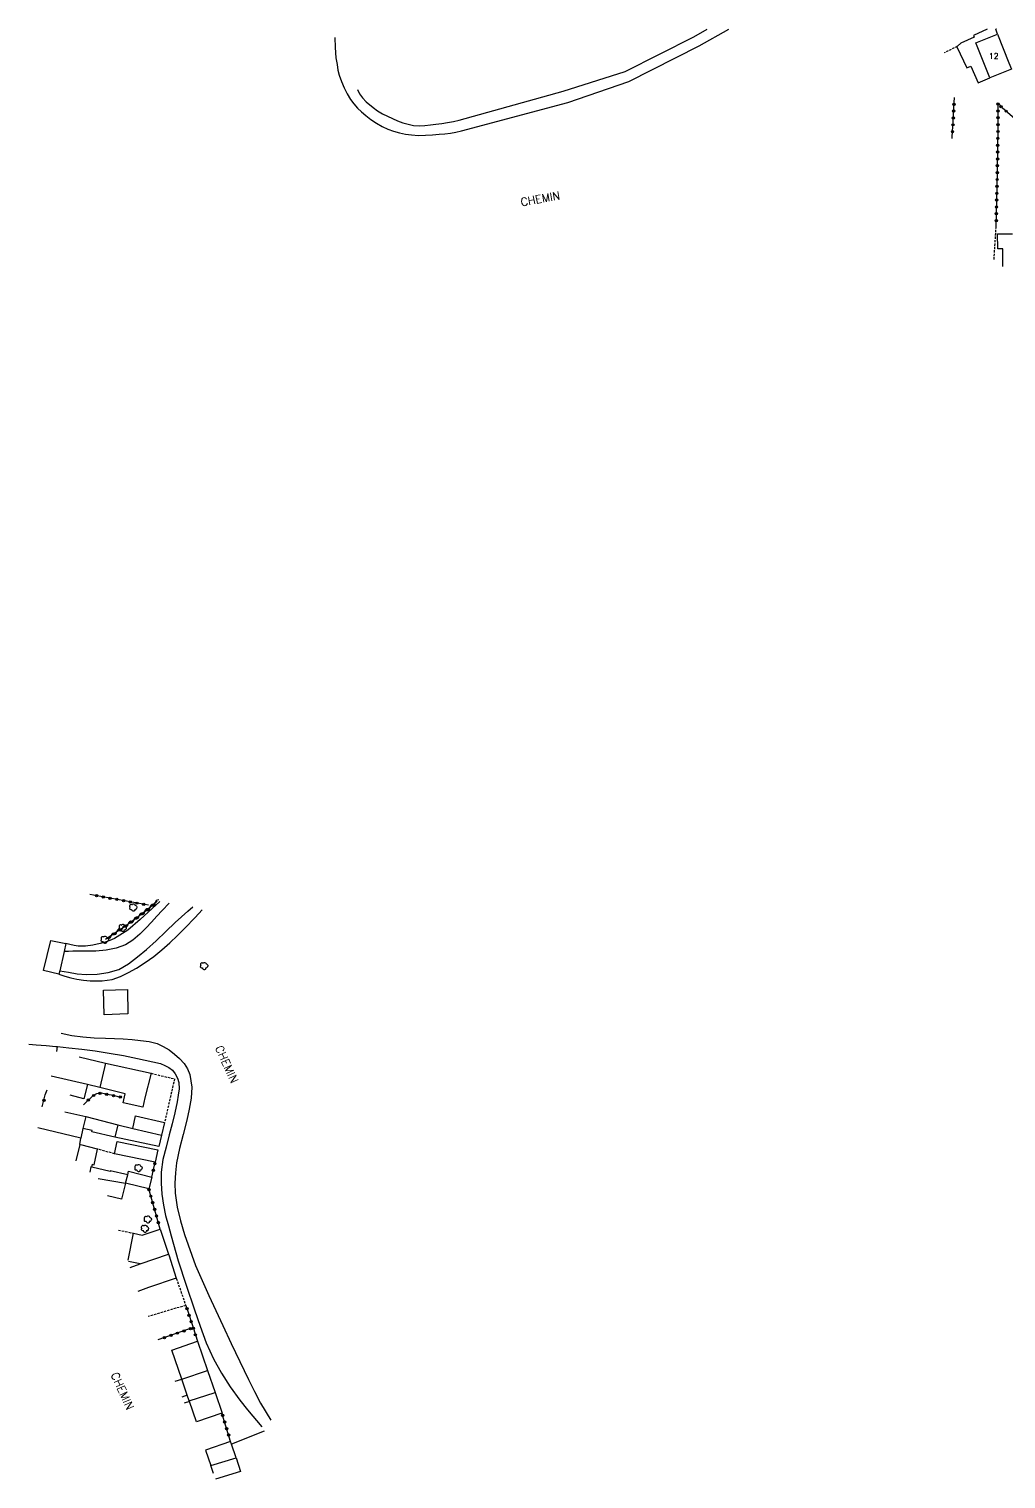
# Model space of a CAD drawing. Header units: millimetres. Extents: x 132999 to 134001, y 129000 to 130000.
# Drawn here: x 133445.5 to 133659.1, y 129682.9 to 130000 of the extents above; entities that cross this region are included whole.
import ezdxf
from ezdxf.enums import TextEntityAlignment as Align

# ---------------------------------------------------------------- set-up
doc = ezdxf.new("R2010")
doc.units = ezdxf.units.MM
doc.linetypes.add('DASHED', pattern=[0.75, 0.5, -0.25])
doc.layers.get('0').update_dxf_attribs({"linetype": 'CONTINUOUS'})
for name, color, linetype in [('W0008', 7, 'CONTINUOUS'), ('W0014', 7, 'CONTINUOUS'), ('W0017', 7, 'CONTINUOUS'), ('W0071', 7, 'CONTINUOUS'), ('W0101', 7, 'CONTINUOUS'), ('W0104', 1, 'CONTINUOUS'), ('W0112', 1, 'DASHED'), ('W0120', 7, 'CONTINUOUS'), ('W0211', 2, 'CONTINUOUS'), ('W0214', 2, 'CONTINUOUS'), ('W0300', 7, 'CONTINUOUS'), ('W0310', 3, 'CONTINUOUS'), ('W0323', 7, 'CONTINUOUS'), ('W0333', 7, 'CONTINUOUS'), ('W0989', 7, 'CONTINUOUS'), ('W0991', 7, 'CONTINUOUS')]:
    doc.layers.add(name, color=color, linetype=linetype)
doc.styles.get("Standard").update_dxf_attribs({"font": 'romans.shx', "width": 0.85})

# ---------------------------------------------------------------- blocks, each defined once
blk = doc.blocks.new('T300')
for p, q in [((-0.8, 0.51), (-0.86, 0.34)), ((-0.86, 0.34), (-0.86, 0.17)), ((-0.86, 0.17), (-0.74, 0.06)), ((-0.69, 0.63), (-0.8, 0.51)), ((-0.8, -0.06), (-0.74, 0.06)), ((-0.74, 0.06), (-0.69, 0.11)), ((-0.57, 0.69), (-0.69, 0.63)), ((-0.46, 0.69), (-0.57, 0.69)), ((-0.29, 0.63), (-0.46, 0.69)), ((-0.29, 0.63), (-0.17, 0.74)), ((-0.23, 0.57), (-0.29, 0.63)), ((-0.17, 0.74), (-0.06, 0.8)), ((-0.06, 0.8), (0.06, 0.8)), ((0.06, 0.8), (0.23, 0.74)), ((0.23, 0.74), (0.34, 0.63)), ((0.34, 0.63), (0.4, 0.51)), ((0.46, 0.46), (0.34, 0.46)), ((0.4, 0.51), (0.4, 0.46)), ((0.57, 0.4), (0.46, 0.46)), ((0.57, 0.4), (0.69, 0.29)), ((0.69, 0.29), (0.74, 0.17)), ((0.74, 0.06), (0.69, -0.17)), ((0.74, 0.17), (0.74, 0.06)), ((-0.8, -0.17), (-0.8, -0.06)), ((-0.8, -0.23), (-0.8, -0.17)), ((-0.74, -0.34), (-0.8, -0.23)), ((-0.69, -0.4), (-0.74, -0.34)), ((-0.51, -0.46), (-0.69, -0.4)), ((-0.4, -0.46), (-0.51, -0.46)), ((-0.4, -0.46), (-0.34, -0.46)), ((-0.34, -0.46), (-0.34, -0.4)), ((-0.34, -0.51), (-0.34, -0.46)), ((-0.29, -0.63), (-0.34, -0.51)), ((-0.17, -0.74), (-0.29, -0.63)), ((-0.06, -0.8), (-0.17, -0.74)), ((0.06, -0.8), (-0.06, -0.8)), ((0.17, -0.74), (0.06, -0.8)), ((0.23, -0.69), (0.17, -0.74)), ((0.29, -0.46), (0.23, -0.46)), ((0.29, -0.63), (0.23, -0.69)), ((0.46, -0.4), (0.29, -0.46)), ((0.34, -0.51), (0.29, -0.63)), ((0.34, -0.51), (0.34, -0.46)), ((0.57, -0.34), (0.46, -0.4)), ((0.63, -0.29), (0.57, -0.34)), ((0.69, -0.17), (0.63, -0.29))]:
    blk.add_line(p, q)
blk = doc.blocks.new('t323o')
at = {"color": 0, "linetype": 'Continuous'}
for radius in [0.25, 0.15]:
    blk.add_circle((0, 0), radius, dxfattribs=at)
blk = doc.blocks.new('t310o')
at = {"color": 0, "linetype": 'Continuous'}
for centre, start, end in [((-0.5, 0.38), 216.8699, 323.1304), ((0.5, -0.37), 36.8699, 143.1303)]:
    blk.add_arc(centre, 0.625, start, end, dxfattribs=at)

msp = doc.modelspace()

# ---------------------------------------------------------------- linework, layer by layer
at = {"layer": 'W0008'}
for points in [[(133512.33, 129998.15), (133512.46, 129995.98), (133512.46, 129995.98), (133512.46, 129995.98), (133512.58, 129993.66), (133512.58, 129993.66), (133512.84, 129992.21), (133513.04, 129991.03), (133513.33, 129989.88), (133513.8, 129988.49), (133514.37, 129987.14), (133515.04, 129985.84), (133515.81, 129984.6), (133516.53, 129983.62), (133517.33, 129982.71), (133518.2, 129981.85), (133519.12, 129981.06), (133520.25, 129980.2), (133521.43, 129979.41), (133522.67, 129978.7), (133523.96, 129978.1), (133525.21, 129977.64), (133526.49, 129977.28), (133527.79, 129977.02), (133529.11, 129976.84), (133530.63, 129976.74), (133532.16, 129976.77), (133533.68, 129976.88), (133535.19, 129977), (133536.41, 129977.11), (133537.63, 129977.25), (133538.85, 129977.43), (133540.05, 129977.7), (133563.29, 129983.9), (133576.68, 129988.5), (133592.01, 129996.34), (133598.55, 130000)], [(133517.3, 129986.76), (133517.73, 129985.81), (133518.4, 129984.94), (133519.18, 129984.04), (133520.73, 129982.81), (133520.73, 129982.81), (133521.72, 129982.09), (133522.77, 129981.47), (133523.85, 129980.91), (133524.96, 129980.41), (133526.07, 129979.94), (133527.2, 129979.51), (133528.36, 129979.16), (133529.56, 129978.93), (133530.79, 129978.86), (133532.02, 129978.91), (133533.24, 129979.04), (133534.45, 129979.18), (133535.73, 129979.35), (133537.01, 129979.54), (133538.28, 129979.78), (133539.53, 129980.09), (133562.32, 129986.38), (133575.84, 129990.73), (133590.85, 129998.32), (133593.8, 130000)]]:
    msp.add_lwpolyline(points, dxfattribs=at)
at = {"layer": 'W0014'}
for points in [[(133451.58, 129776.38), (133451.72, 129777.48)], [(133449, 129766.9), (133449.46, 129767.99)]]:
    msp.add_lwpolyline(points, dxfattribs=at)
at = {"layer": 'W0017'}
msp.add_lwpolyline([(133496.87, 129693.36), (133489.76, 129690.55)], dxfattribs=at)
at = {"layer": 'W0071'}
for points in [[(133452.52, 129780.43), (133452.52, 129780.43), (133452.52, 129780.43), (133452.52, 129780.43), (133452.52, 129780.43), (133454.8, 129779.88), (133454.8, 129779.88), (133457.26, 129779.59), (133459.73, 129779.42), (133462.21, 129779.29), (133464.15, 129779.21), (133466.09, 129779.15), (133468.02, 129779.01), (133469.87, 129778.84), (133471.71, 129778.61), (133473.47, 129778.13), (133474.82, 129777.51), (133476.11, 129776.74), (133477.3, 129775.84), (133478.38, 129774.88), (133479.37, 129773.8), (133480.14, 129772.62), (133480.61, 129771.36), (133480.89, 129770), (133481.05, 129768.63), (133480.96, 129766.21), (133480.48, 129763.78), (133479.95, 129761.36), (133479.2, 129758.26), (133478.36, 129755.18), (133477.75, 129752.07), (133477.51, 129749.86), (133477.39, 129747.63), (133477.43, 129745.43), (133477.87, 129742.39), (133478.62, 129739.38), (133479.48, 129736.4), (133481.85, 129729.62), (133484.77, 129723.02), (133487.83, 129716.48), (133489.68, 129712.53), (133491.58, 129708.6), (133493.5, 129704.68), (133494.77, 129702.08), (133496.06, 129699.49), (133498.39, 129695.78), (133498.39, 129695.78)], [(133445.46, 129778), (133447.04, 129777.88), (133449.19, 129777.71), (133451.34, 129777.52), (133451.49, 129777.5), (133451.61, 129777.49), (133451.72, 129777.48), (133454.2, 129777.23), (133457.05, 129776.9), (133459.9, 129776.52), (133463.02, 129776.04), (133466.13, 129775.5), (133469.22, 129774.88), (133470.89, 129774.52), (133472.55, 129774.13), (133474.21, 129773.75)], [(133474.21, 129773.75), (133475.14, 129773.31), (133476.08, 129772.88), (133476.86, 129772.3), (133477.46, 129771.51), (133477.92, 129770.57), (133478.23, 129769.6), (133478.32, 129768.24), (133478.12, 129766.83), (133477.87, 129765.42), (133477.39, 129763), (133476.75, 129760.6), (133476.13, 129758.2), (133475.43, 129755.49), (133474.75, 129752.78), (133474.36, 129750.04), (133474.34, 129747.64), (133474.54, 129745.22), (133474.87, 129742.83), (133475.34, 129740.55), (133475.95, 129738.3), (133476.57, 129736.06), (133478.12, 129730.64), (133479.83, 129725.27), (133481.66, 129719.94), (133482.92, 129716.3), (133484.24, 129712.68), (133485.8, 129709.18), (133487.54, 129706.07), (133489.48, 129703.06), (133491.54, 129700.14), (133493.22, 129698.06), (133496.4, 129694.33), (133496.4, 129694.33)]]:
    msp.add_lwpolyline(points, dxfattribs=at)
at = {"layer": 'W0101'}
msp.add_lwpolyline([(133655.61, 129989.3), (133652.55, 129996.98), (133657.29, 129998.86), (133659.78, 129992.61), (133660.34, 129991.19)], close=True, dxfattribs=at)
for points in [[(133462.18, 129773.83), (133460.95, 129768.56), (133458.24, 129769.19), (133450.33, 129771.04)], [(133456.45, 129775.24), (133462.18, 129773.83)], [(133453.27, 129763.21), (133457.88, 129762.15), (133457.27, 129759.58), (133456.77, 129757.47), (133447.38, 129759.72)], [(133456.56, 129756.07), (133456.56, 129756.07), (133455.74, 129752.48)]]:
    msp.add_lwpolyline(points, dxfattribs=at)
at = {"layer": 'W0104'}
for points in [[(133654.99, 130000), (133652.03, 129998.6), (133652.15, 129998.23), (133649.3, 129996.88), (133648.5, 129996.21), (133648.39, 129996.12), (133650.57, 129991.51), (133651.47, 129991.89), (133653.02, 129988.21), (133655.61, 129989.3)], [(133657.29, 129998.86), (133656.93, 129999.96), (133656.92, 130000)], [(133657.08, 130000), (133656.93, 129999.96)], [(133658.43, 129948.09), (133658.43, 129951.92), (133657.33, 129951.92), (133657.32, 129955.24), (133660.57, 129955.24)], [(133462.18, 129773.83), (133472.17, 129771.63), (133470.81, 129766.29), (133470.81, 129766.28), (133470.36, 129764.25), (133466.05, 129765.2), (133466.48, 129767.16), (133460.95, 129768.56)], [(133458.24, 129769.19), (133457.45, 129766.02), (133454.48, 129766.82), (133454.48, 129766.82)], [(133457.88, 129762.15), (133464.86, 129760.37), (133464.27, 129757.7), (133459.19, 129758.83), (133459.26, 129759.14), (133457.27, 129759.58)], [(133468.14, 129759.59), (133468.79, 129762.33), (133475.1, 129760.86), (133474.45, 129758.09)], [(133464.86, 129760.37), (133468.14, 129759.59), (133474.45, 129758.09), (133473.86, 129755.6), (133464.27, 129757.7)], [(133456.56, 129756.07), (133456.77, 129757.47)], [(133459.19, 129751.1), (133459.33, 129751.74), (133459.3, 129751.72), (133459.75, 129751.62), (133460.48, 129755.04), (133456.8, 129756.02)], [(133467.05, 129749.4), (133463.21, 129750.27), (133463.19, 129750.19), (133459.19, 129751.1), (133458.99, 129751.15), (133458.8, 129750.03)], [(133460.57, 129748.62), (133466.6, 129747.6)], [(133466.6, 129747.6), (133467.05, 129749.4), (133467.25, 129750.21), (133472.3, 129748.95), (133471.65, 129746.34), (133466.6, 129747.6), (133465.68, 129744.12), (133462.66, 129744.81)], [(133467.12, 129730.74), (133468.3, 129736.65), (133470.22, 129736.26), (133474.18, 129737.55), (133475.96, 129732.09), (133476.02, 129731.91), (133477.68, 129726.81), (133471.57, 129724.82), (133469.27, 129723.95)], [(133467.62, 129729.13), (133469.77, 129729.97), (133467.2, 129730.48)], [(133469.77, 129729.97), (133475.96, 129732.09)], [(133477.41, 129704.31), (133478.87, 129704.78)], [(133478.87, 129704.78), (133484.52, 129706.64)], [(133480.09, 129701.22), (133478.86, 129700.82)], [(133480.51, 129700), (133486.16, 129701.85)], [(133490.79, 129687.56), (133489.76, 129690.55), (133489.57, 129691.09), (133484.1, 129689.2), (133485.25, 129685.88)], [(133485.79, 129684.1), (133485.25, 129685.88), (133490.79, 129687.56), (133491.7, 129684.56), (133486.28, 129682.91)]]:
    msp.add_lwpolyline(points, dxfattribs=at)
for points in [[(133473.63, 129754.87), (133473.07, 129752.18), (133464.2, 129754.03), (133464.76, 129756.72)], [(133482.09, 129695.38), (133480.55, 129699.88), (133480.51, 129700), (133480.09, 129701.22), (133478.87, 129704.78), (133476.71, 129711.09), (133482.33, 129713.02), (133484.52, 129706.64), (133486.16, 129701.85), (133487.72, 129697.3), (133487.66, 129697.28)]]:
    msp.add_lwpolyline(points, close=True, dxfattribs=at)
at = {"layer": 'W0112'}
for points in [[(133648.5, 129996.21), (133645.61, 129994.79)], [(133656.54, 129949.61), (133656.96, 129956.59)], [(133472.17, 129771.63), (133477.29, 129770.4), (133475.14, 129761)], [(133464.2, 129754.03), (133460.48, 129755.04)], [(133465.02, 129737.36), (133468.3, 129736.65)], [(133477.68, 129726.81), (133479.74, 129720.88), (133479.96, 129720.25)], [(133479.74, 129720.88), (133471.55, 129718.45)]]:
    msp.add_lwpolyline(points, dxfattribs=at)
at = {"layer": 'W0120'}
msp.add_lwpolyline([(133453.51, 129799.99), (133453.12, 129798.24), (133452.18, 129794.03), (133452.01, 129793.28), (133448.67, 129794.09), (133450.22, 129800.67)], close=True, dxfattribs=at)
at = {"layer": 'W0211'}
for points in [[(133474.07, 129809.21), (133472.42, 129807.7), (133469.79, 129805.29), (133467.11, 129802.92), (133464.14, 129801.09), (133463.14, 129800.67), (133462.1, 129800.3), (133461.05, 129800), (133459.46, 129799.66), (133457.84, 129799.45), (133456.23, 129799.46), (133455.32, 129799.59), (133454.41, 129799.79), (133453.51, 129799.99)], [(133452.01, 129793.28), (133453.31, 129792.9), (133454.61, 129792.52), (133455.92, 129792.22), (133457.38, 129792), (133458.85, 129791.87), (133460.32, 129791.85), (133461.43, 129791.89), (133462.55, 129791.99), (133463.63, 129792.18), (133465.47, 129792.78), (133467.23, 129793.64), (133468.94, 129794.6), (133470.88, 129795.83), (133472.75, 129797.2), (133474.55, 129798.64), (133476.26, 129800.16), (133477.91, 129801.75), (133479.55, 129803.37), (133481.77, 129805.67), (133483.35, 129807.36)]]:
    msp.add_lwpolyline(points, dxfattribs=at)
at = {"layer": 'W0214'}
for points in [[(133476.14, 129808.87), (133474.61, 129807.26), (133473.44, 129805.98), (133472.29, 129804.68), (133471.09, 129803.43), (133469.68, 129802.07), (133468.2, 129800.77), (133466.59, 129799.73), (133464.54, 129798.98), (133462.32, 129798.58), (133460.09, 129798.36), (133458.73, 129798.32), (133457.36, 129798.35), (133455.99, 129798.35), (133455.04, 129798.32), (133454.08, 129798.28), (133453.12, 129798.24)], [(133452.18, 129794.03), (133454.1, 129793.72), (133456.02, 129793.4), (133457.94, 129793.25), (133460.37, 129793.33), (133462.79, 129793.68), (133465.08, 129794.36), (133467.22, 129795.55), (133469.21, 129797.1), (133471.15, 129798.72), (133473.3, 129800.62), (133475.37, 129802.62), (133477.46, 129804.59), (133480.19, 129807.06), (133481.3, 129808.03)]]:
    msp.add_lwpolyline(points, dxfattribs=at)
at = {"layer": 'W0310'}
msp.add_lwpolyline([(133473.53, 129809.29), (133473.44, 129809.2), (133471.76, 129807.75), (133470.01, 129806.37), (133468.23, 129805.04), (133466.25, 129803.62), (133464.23, 129802.25), (133462.21, 129800.88)], dxfattribs=at)
at = {"layer": 'W0323'}
for points in [[(133647.35, 129976.05), (133647.38, 129976.44), (133647.51, 129978.68), (133647.64, 129980.79), (133647.76, 129982.9), (133647.89, 129985.01)], [(133656.96, 129956.59), (133657.25, 129968.78), (133657.4, 129978.89), (133657.4, 129983.81)], [(133657.4, 129983.81), (133658.29, 129982.8), (133664.59, 129977.36), (133665.18, 129976.9), (133675.7, 129968.66), (133678.32, 129966.71), (133668.46, 129968.22)], [(133471.57, 129808.39), (133458.77, 129810.73)], [(133465.63, 129766.37), (133464.93, 129766.52), (133464.22, 129766.67), (133463.52, 129766.82), (133463.01, 129766.93), (133462.49, 129767.03), (133461.98, 129767.13), (133461.63, 129767.2), (133461.28, 129767.26), (133460.93, 129767.28), (133460.58, 129767.22), (133460.24, 129767.12), (133459.92, 129766.98), (133459.42, 129766.67), (133458.96, 129766.27), (133458.52, 129765.86), (133458.13, 129765.5), (133457.76, 129765.13), (133457.39, 129764.76)], [(133448.38, 129764.28), (133449, 129766.9)], [(133472.3, 129748.95), (133473.07, 129752.18)], [(133474.18, 129737.55), (133471.65, 129746.34)], [(133479.96, 129720.25), (133481.35, 129716.01), (133482.33, 129713.02)], [(133481.35, 129716.01), (133473.67, 129713.32)], [(133480.55, 129699.88), (133479.39, 129699.53)], [(133489.57, 129691.09), (133487.66, 129697.28)]]:
    msp.add_lwpolyline(points, dxfattribs=at)
at = {"layer": 'W0333'}
for points in [[(133461.92, 129784.4), (133461.77, 129789.79), (133466.98, 129789.94), (133467.11, 129784.66)], [(133467.1, 129784.62), (133461.92, 129784.4)]]:
    msp.add_lwpolyline(points, dxfattribs=at)

# ---------------------------------------------------------------- block references
at = {"layer": 'W0300', "rotation": 359.9999899820874}
for p in [(133468.3, 129807.87), (133466.01, 129803.41), (133462.08, 129800.81), (133483.8, 129795.08), (133469.45, 129750.88), (133471.49, 129739.65), (133470.87, 129737.63)]:
    msp.add_blockref('T300', p, dxfattribs=at)
at = {"layer": 'W0310'}
for p, rotation in [((133471.94, 129807.9), 220.8675240351726), ((133473.07, 129808.88), 220.8675240351726), ((133468.38, 129805.15), 216.9008209746816), ((133469.58, 129806.05), 216.9008209746816), ((133470.76, 129806.97), 218.2093031247035), ((133463.45, 129801.72), 214.1590005728098), ((133464.7, 129802.56), 214.1916207696903), ((133465.94, 129803.41), 214.1916207696903), ((133467.16, 129804.27), 215.5677313667567)]:
    msp.add_blockref('t310o', p, dxfattribs=dict(at, rotation=rotation))
at = {"layer": 'W0323'}
for p, rotation in [((133647.8, 129983.53), 86.55228686032042), ((133657.4, 129983.59), 89.96504934586294), ((133658.07, 129983.04), 311.2383531890069), ((133647.62, 129980.54), 86.57936949225278), ((133647.71, 129982.04), 86.55065449721954), ((133657.4, 129982.09), 89.96504934586294), ((133657.4, 129980.59), 89.96504934586294), ((133659.18, 129982.03), 319.211421021023), ((133647.44, 129977.54), 86.63054316592003), ((133647.53, 129979.04), 86.57936949225278), ((133657.38, 129977.59), 89.13881500749552), ((133657.4, 129979.09), 89.96504934586294), ((133657.31, 129973.09), 89.13881500749552), ((133657.34, 129974.59), 89.13881500749552), ((133657.36, 129976.09), 89.13881500749552), ((133657.27, 129970.09), 89.13881500749552), ((133657.29, 129971.59), 89.13881500749552), ((133657.21, 129967.09), 88.65531974234383), ((133657.25, 129968.59), 88.65531974234383), ((133657.14, 129964.09), 88.65531974234383), ((133657.18, 129965.59), 88.65531974234383), ((133657.07, 129961.09), 88.65531974234383), ((133657.1, 129962.59), 88.65531974234383), ((133657, 129958.09), 88.65531974234383), ((133657.03, 129959.59), 88.65531974234383), ((133460.25, 129810.46), 169.6203111957225), ((133461.72, 129810.19), 169.6203111957225), ((133463.2, 129809.92), 169.6203111957225), ((133464.67, 129809.65), 169.6203111957225), ((133466.15, 129809.38), 169.6203111957225), ((133467.62, 129809.11), 169.6203111957225), ((133469.1, 129808.84), 169.6203111957225), ((133470.57, 129808.57), 169.6203111957225), ((133459.6, 129766.78), 211.9951022487041), ((133461, 129767.28), 177.5318820862539), ((133462.47, 129767.04), 169.6363081777544), ((133448.73, 129765.74), 76.6766361313625), ((133458.47, 129765.81), 222.8330853153051), ((133463.94, 129766.73), 168.2381928578984), ((133465.41, 129766.42), 167.9107932260704), ((133472.99, 129751.87), 76.75454121930488), ((133472.65, 129750.41), 76.75454121930488), ((133471.69, 129746.2), 106.06509922819), ((133472.11, 129744.76), 106.06509922819), ((133472.52, 129743.32), 106.06509922819), ((133472.94, 129741.88), 106.06509922819), ((133473.35, 129740.44), 106.06509922819), ((133473.77, 129739), 106.06509922819), ((133479.99, 129720.14), 288.203345274037), ((133480.46, 129718.72), 288.203345274037), ((133480.93, 129717.29), 288.203345274037), ((133475.09, 129713.82), 199.310564535023), ((133476.5, 129714.31), 199.310564535023), ((133477.92, 129714.81), 199.310564535023), ((133479.34, 129715.31), 199.310564535023), ((133480.75, 129715.8), 199.310564535023), ((133481.4, 129715.87), 288.1994014722533), ((133481.87, 129714.44), 288.1994014722533), ((133487.8, 129696.82), 107.1585683610949), ((133488.25, 129695.38), 107.1585683610949), ((133488.69, 129693.95), 107.1585683610949), ((133489.13, 129692.52), 107.1585683610949)]:
    msp.add_blockref('t323o', p, dxfattribs=dict(at, rotation=rotation))

# ---------------------------------------------------------------- texts
at = {"layer": 'W0989'}
for rotation, p in [(10.2814, (133553.18, 129961.24)), (294.3266, (133486.12, 129777.21)), (294.3266, (133463.31, 129705.76))]:
    msp.add_text('CHEMIN', height=1.75, rotation=rotation, dxfattribs=at).set_placement(p)
at = {"layer": 'W0991'}
msp.add_text('12', height=1.25, dxfattribs=at).set_placement((133656.45, 129994.08), align=Align.MIDDLE_CENTER)

doc.saveas('drawing.dxf')
